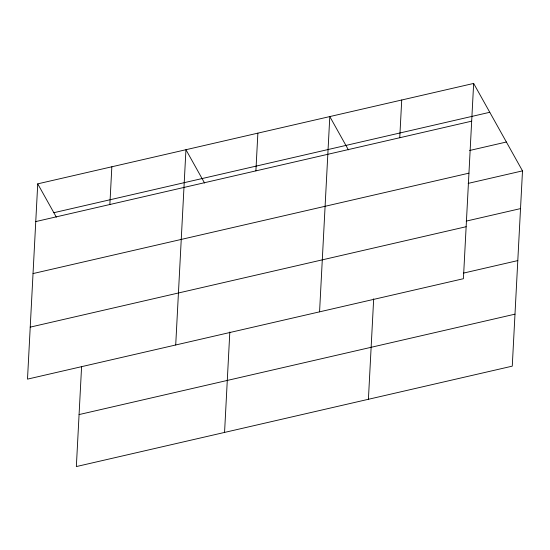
<?xml version="1.0" encoding="UTF-8"?>
<svg xmlns="http://www.w3.org/2000/svg" width="550" height="550" viewBox="0 0 550 550"><rect width="100%" height="100%" fill="white"/><g stroke="black" fill="none" stroke-linecap="round" stroke-linejoin="round"><path stroke-width="0.82" d="M37.737 183.851L27.5 379.129L463.416 278.706L473.653 83.435L37.737 183.851L56.347 217.167M81.572 366.96L76.347 466.565L512.263 366.149L522.5 170.871L473.653 83.435M109.863 204.511L111.843 166.781M175.711 344.981L185.948 149.71L204.559 183.026M224.558 432.424L229.824 331.973M255.894 170.871L257.874 133.141M319.564 311.843L329.801 116.573L348.411 149.889M368.411 399.286L373.677 298.829M399.747 137.734L401.727 100.004M53.852 212.706L489.768 112.289M35.757 221.581L471.673 121.165M469.583 150.494L506.378 142.017M33.034 273.57L468.951 173.154M468.139 183.397L522.5 170.871M466.159 221.127L520.52 208.601M30.223 327.133L466.139 226.717M463.437 273.116L517.798 260.59M79.076 414.576L514.993 314.16"/></g></svg>
